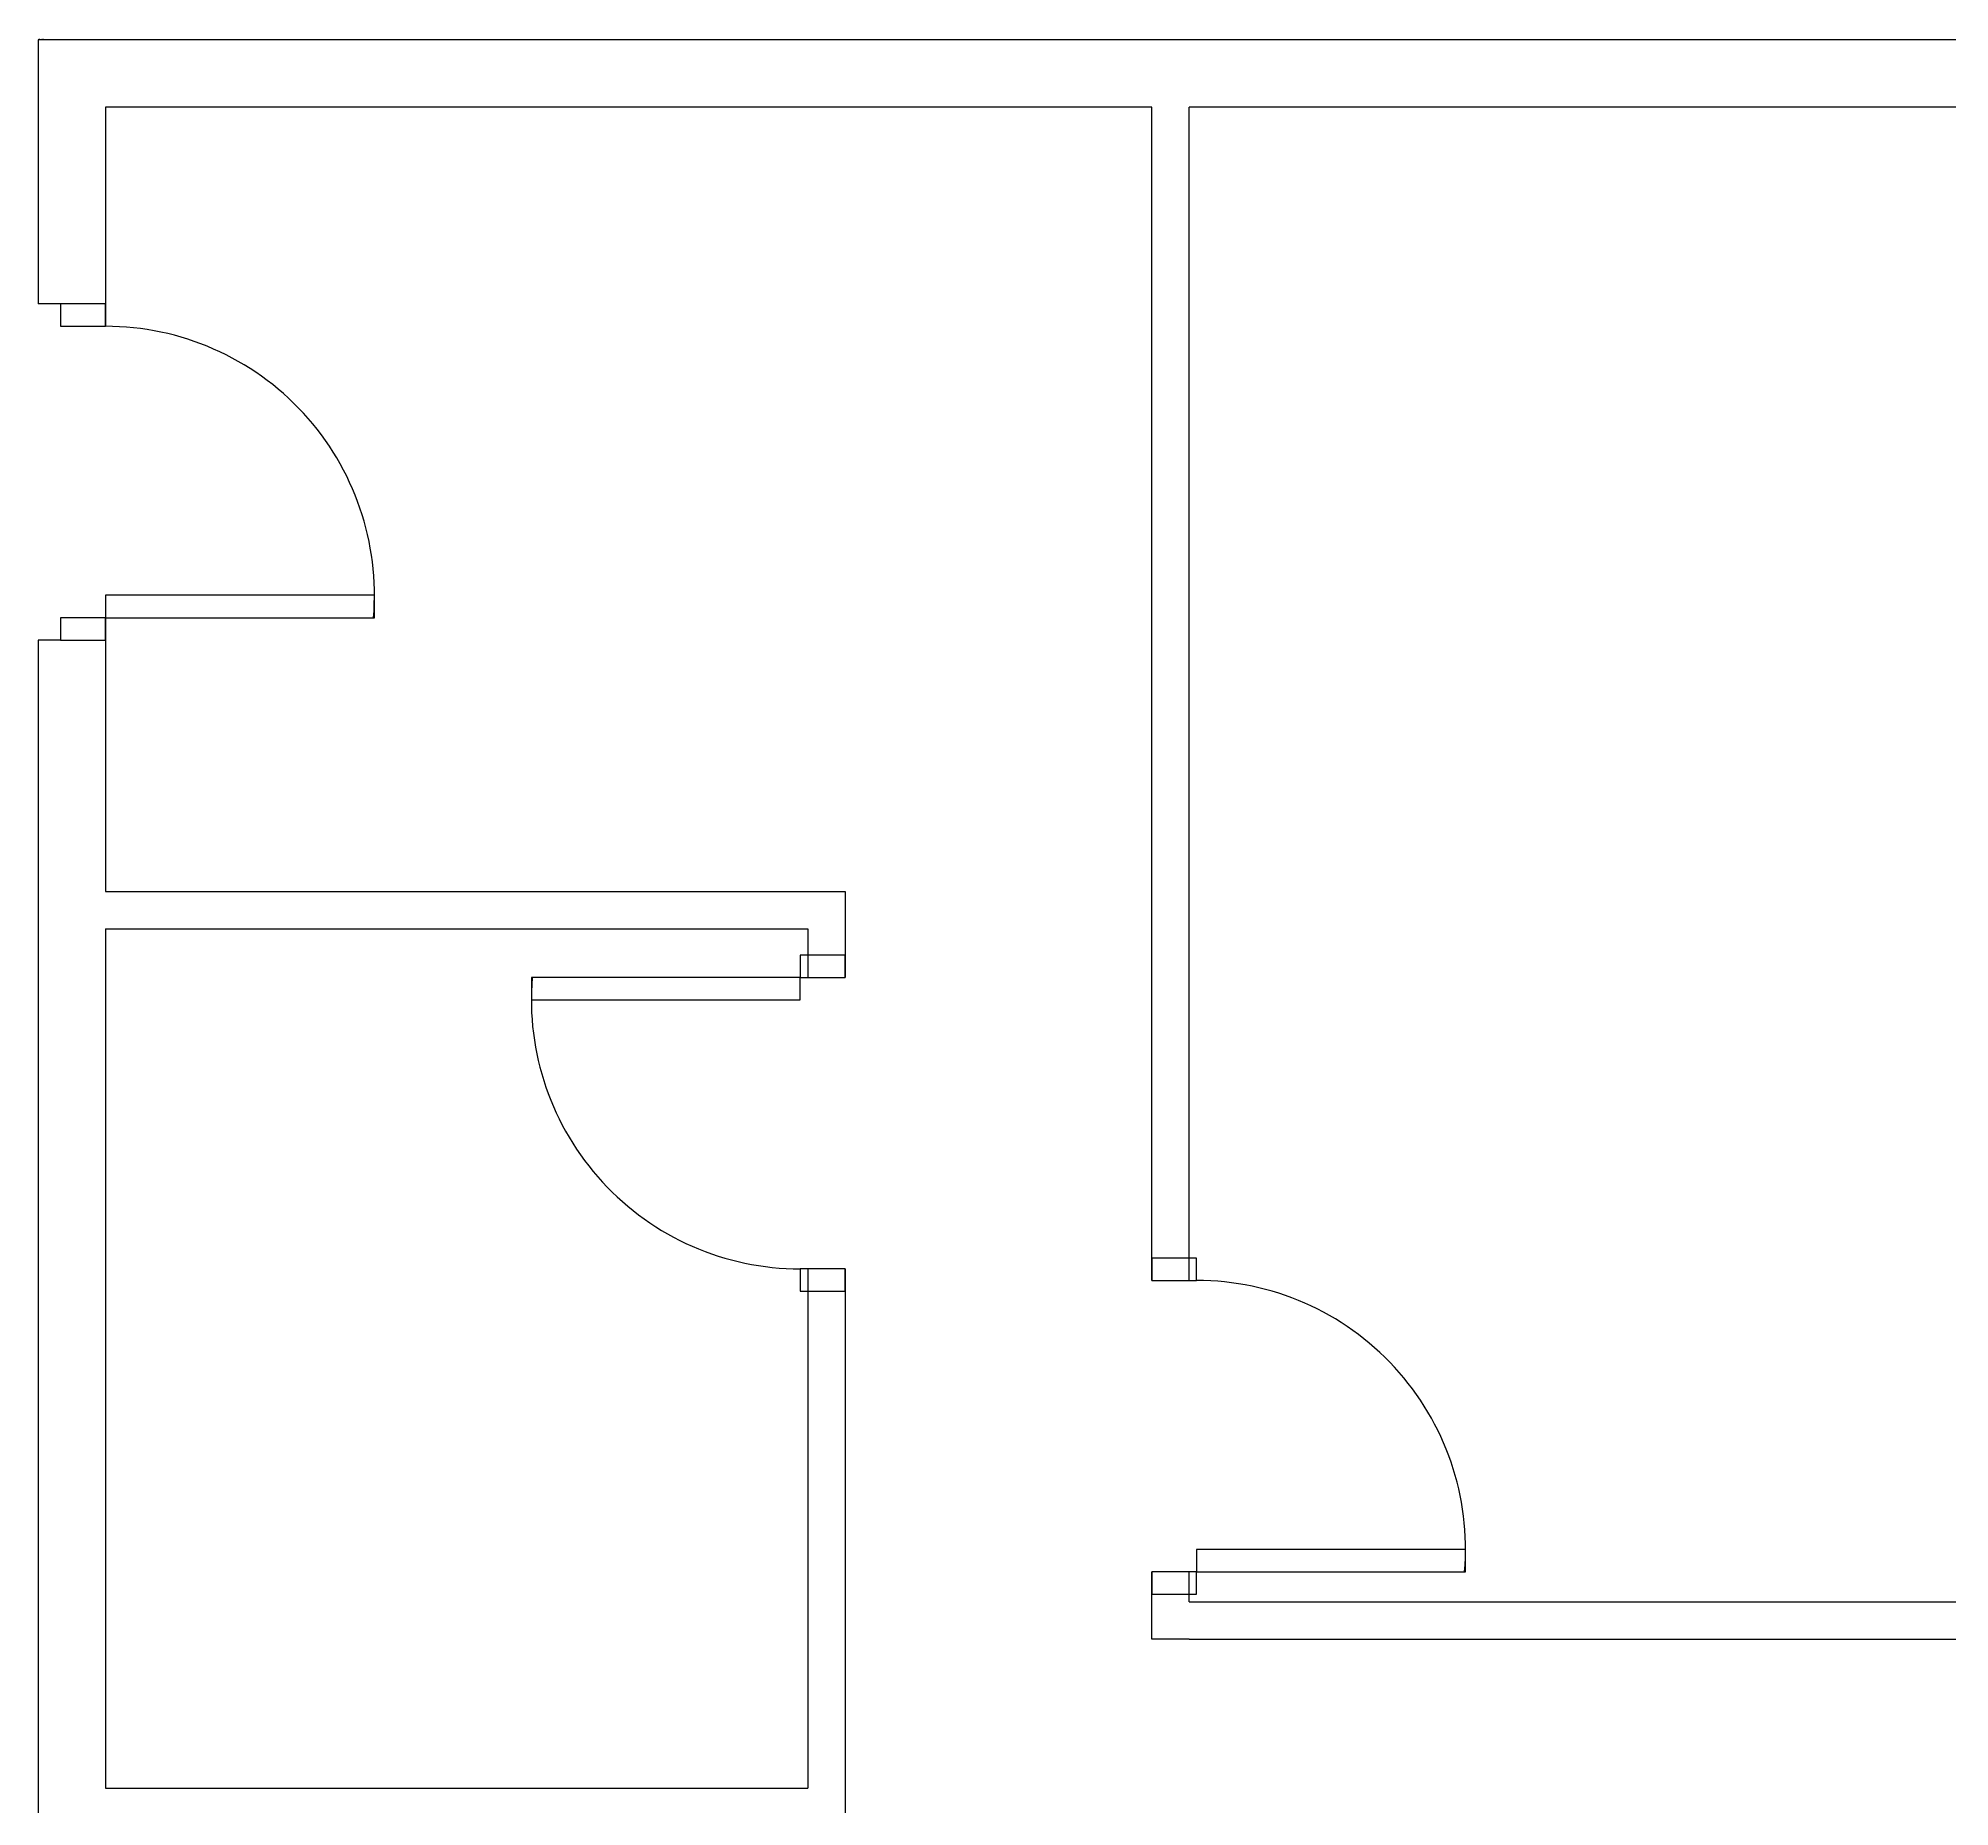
# Model space of a CAD drawing. Header units: millimetres. Extents: x 94507 to 108507, y 151984 to 162075.
# Drawn here: x 94507 to 100926, y 156136 to 162075 of the extents above; entities that cross this region are included whole.
import ezdxf

# ---------------------------------------------------------------- set-up
doc = ezdxf.new("R2010")
doc.units = ezdxf.units.MM
doc.header["$MEASUREMENT"] = 0
doc.layers.get('0').update_dxf_attribs({"color": 9})
for name, color, linetype in [('3D', 9, 'Continuous'), ('DOOR', 2, 'Continuous'), ('Window', 30, 'Continuous')]:
    doc.layers.add(name, color=color, linetype=linetype)
doc.styles.get("Standard").update_dxf_attribs({"font": 'arial.ttf'})

# ---------------------------------------------------------------- blocks, each defined once
blk = doc.blocks.new('DOOR1')
at = {"layer": 'DOOR'}
for points in [[(-6, 6), (-3, 6), (-3, 42), (-6, 42)], [(-45, 0), (-42, 0), (-42, 6), (-45, 6)], [(-3, 0), (0, 0), (0, 6), (-3, 6)]]:
    blk.add_lwpolyline(points, close=True, dxfattribs=at)
blk.add_arc((-6, 6), 36, 85.2198, 180, dxfattribs=at)

msp = doc.modelspace()

# ---------------------------------------------------------------- linework, layer by layer
for p, q in [((108506.7, 162069.6), (94506.7, 162069.6)), ((94506.7, 162069.6), (94506.7, 161182.6)), ((98246.1, 157903.5), (98246.1, 161843.8)), ((98371.6, 157903.5), (98371.6, 161843.8)), ((94506.7, 160053.6), (94506.7, 151983.6)), ((94732.5, 159209.4), (97216.4, 159209.4)), ((97216.4, 159209.4), (97216.4, 158920.7)), ((94732.5, 159084), (97090.9, 159084)), ((97090.9, 159084), (97090.9, 158920.7)), ((97090.9, 157942.2), (97090.9, 156198.7)), ((97216.4, 157942.2), (97216.4, 155954.5)), ((98246.1, 156699.2), (98246.1, 156925)), ((98371.6, 156824.6), (98371.6, 156925)), ((94732.5, 156198.7), (97090.9, 156198.7))]:
    msp.add_line(p, q)
for points in [[(98246.1, 161843.8), (94732.5, 161843.8), (94732.5, 161107.4)], [(103990.6, 161843.8), (98371.6, 161843.8)], [(94732.5, 160204.1), (94732.5, 159209.4)], [(94732.5, 159084), (94732.5, 156198.7)]]:
    msp.add_lwpolyline(points)
at = {"layer": '3D'}
for p, q in [((94582, 161182.6), (94506.7, 161182.6)), ((94582, 160053.6), (94506.7, 160053.6)), ((98371.6, 156824.6), (103990.6, 156824.6)), ((98371.6, 156699.2), (98246.1, 156699.2)), ((98371.6, 156699.2), (103990.6, 156699.2))]:
    msp.add_line(p, q, dxfattribs=at)

# ---------------------------------------------------------------- block references
at = {"layer": 'Window', "xscale": 25.08960573476703, "yscale": 25.08960573476703, "zscale": 25.08960573476703}
for p, rotation in [((94582, 160053.6), 270), ((97216.4, 158995.9), 90), ((98246.1, 156849.7), 270)]:
    msp.add_blockref('DOOR1', p, dxfattribs=dict(at, rotation=rotation))

# ---------------------------------------------------------------- texts
at = {"layer": '3D', "insert": (94506.7, 162074.8), "char_height": 5.02, "width": 17.787, "attachment_point": 1}
msp.add_mtext('304.8', dxfattribs=at)

doc.saveas('drawing.dxf')
